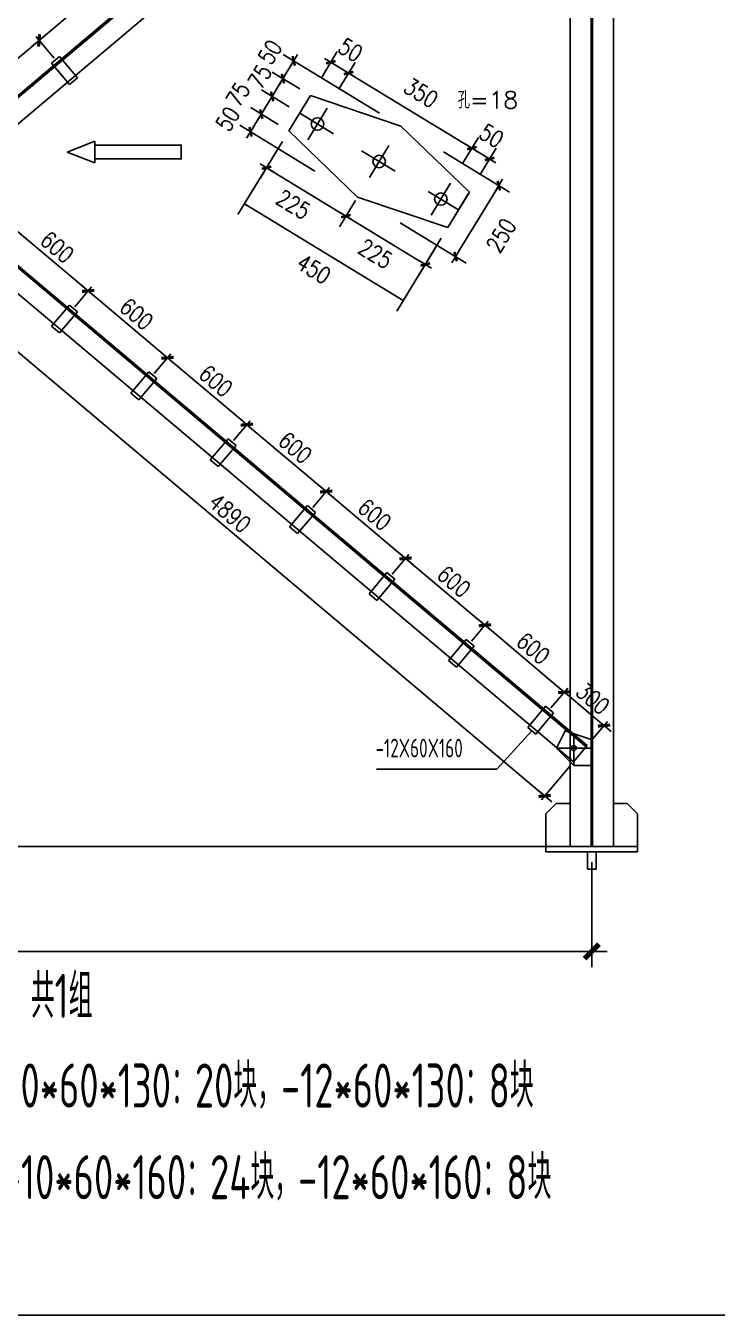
# Model space of a CAD drawing. Header units: millimetres. Extents: x 2451220 to 4527627, y -5186613 to -1639140.
# Drawn here: x 2551588 to 2555585, y -1753103 to -1745646 of the extents above; entities that cross this region are included whole.
import ezdxf
from ezdxf.enums import TextEntityAlignment as Align

# ---------------------------------------------------------------- set-up
doc = ezdxf.new("R2010")
doc.units = ezdxf.units.MM
doc.header["$LTSCALE"] = 1000
doc.header["$PDMODE"] = 34
doc.linetypes.add('CENTER', pattern=[50.8, 31.75, -6.35, 6.35, -6.35])
doc.layers.add('轴线层', color=1, linetype='CENTER', lineweight=15)
doc.layers.add('钢架', color=7, linetype='Continuous', lineweight=25)
doc.styles.add('DIM_FONT', font='simplex.shx', dxfattribs={"width": 0.8, "bigfont": 'hztxt.shx'})
doc.styles.add('hz', font='gbenor.shx', dxfattribs={"width": 0.75, "height": 100, "bigfont": 'gbcbig.shx'})
doc.styles.get("Standard").update_dxf_attribs({"font": 'txt', "bigfont": 'gbcbig.shx'})
doc.styles.add('TSSD_Label', font='Tssdeng.shx', dxfattribs={"width": 0.7, "bigfont": 'hztxt.shx'})
doc.dimstyles.get("Standard").update_dxf_attribs({"dimscale": 100, "dimtxt": 3.5, "dimasz": 1, "dimexe": 2.5, "dimexo": 3, "dimgap": 1.5, "dimtad": 1, "dimdec": 0, "dimzin": 0, "dimdsep": 46, "dimtxsty": 'Standard', "dimblk": 'ARCHTICK', "dimcen": 0.09, "dimadec": 0, "dimazin": 0, "dimtfac": 1, "dimtdec": 0, "dimtix": 1, "dimtmove": 2, "dimatfit": 3, "dimldrblk": 'ARCHTICK', "dimfxl": 1, "dimtolj": 1, "dimtzin": 0, "dimarcsym": 0})
doc.dimstyles.new('WGH(1)', dxfattribs={"dimscale": 1.2, "dimtxt": 100, "dimasz": 0.5, "dimexe": 75, "dimexo": 75, "dimgap": 75, "dimtad": 1, "dimdec": 0, "dimzin": 0, "dimdsep": 46, "dimtxsty": 'DIM_FONT', "dimblk1": '_DIMX', "dimblk2": '_DIMX', "dimsah": 1, "dimcen": 0.09, "dimclrd": 3, "dimclre": 3, "dimclrt": 7, "dimadec": 0, "dimazin": 0, "dimtfac": 1, "dimtdec": 0, "dimtix": 1, "dimtmove": 2, "dimatfit": 3, "dimldrblk": '_DIMX', "dimfxl": 1, "dimtolj": 1, "dimtzin": 0, "dimarcsym": 0})

# ---------------------------------------------------------------- blocks, each defined once
blk = doc.blocks.new('_DIMX')
blk.add_line((-150, 0), (150, 0))
at = {"const_width": 50}
blk.add_lwpolyline([(-70, -70), (70, 70)], dxfattribs=at)
blk = doc.blocks.new('*D2502')
at = {"color": 3, "lineweight": -2}
for p, q in [((2547059.4, -1750483.1), (2547059.4, -1751089.2)), ((2554859.4, -1750483.1), (2554859.4, -1751089.2)), ((2547060, -1750999.2), (2554858.8, -1750999.2))]:
    blk.add_line(p, q, dxfattribs=at)
at = {"layer": 'Defpoints', "color": 0}
for p in [(2547059.4, -1750393.1), (2554859.4, -1750393.1), (2554859.4, -1750999.2)]:
    blk.add_point(p, dxfattribs=at)
at = {"color": 3, "lineweight": -2, "xscale": 0.6, "yscale": 0.6, "zscale": 0.6, "rotation": 180}
blk.add_blockref('_DIMX', (2547059.4, -1750999.2), dxfattribs=at)
at = {"color": 3, "lineweight": -2, "xscale": 0.6, "yscale": 0.6, "zscale": 0.6}
blk.add_blockref('_DIMX', (2554859.4, -1750999.2), dxfattribs=at)
at = {"color": 7, "insert": (2550959.4, -1750849.2), "char_height": 120, "attachment_point": 5, "style": 'DIM_FONT'}
blk.add_mtext('\\A1;7800', dxfattribs=at)
blk = doc.blocks.new('*D2503')
at = {"color": 3, "lineweight": -2}
for p, q in [((2554740.4, -1743327.8), (2554319.1, -1742828)), ((2554338.2, -1742851.2), (2546670.3, -1749315.1)), ((2547072, -1749792.2), (2546650.7, -1749292.4))]:
    blk.add_line(p, q, dxfattribs=at)
at = {"layer": 'Defpoints', "color": 0}
for p in [(2554759.8, -1743350.7), (2546670, -1749315.4), (2547091.3, -1749815.2)]:
    blk.add_point(p, dxfattribs=at)
at = {"color": 3, "lineweight": -2, "xscale": 0.36, "yscale": 0.36, "zscale": 0.36}
for p, rotation in [((2554338.4, -1742850.9), 40.13064165766563), ((2546670, -1749315.4), 220.1306416576656)]:
    blk.add_blockref('_DIMX', p, dxfattribs=dict(at, rotation=rotation))
at = {"color": 7, "insert": (2551090.2, -1745401.9), "char_height": 96, "attachment_point": 5, "rotation": 40.13064, "style": 'DIM_FONT'}
blk.add_mtext('\\A1;10030', dxfattribs=at)
blk = doc.blocks.new('*D741')
at = {"color": 3, "lineweight": -2}
for p, q in [((2551206.8, -1746117.2), (2551665, -1745730.9)), ((2551752.2, -1745833.8), (2551645.9, -1745707.8)), ((2551293.4, -1746220.5), (2551187.1, -1746094.5))]:
    blk.add_line(p, q, dxfattribs=at)
at = {"layer": 'Defpoints', "color": 0}
for p in [(2551665.2, -1745730.7), (2551771.5, -1745856.8), (2551312.7, -1746243.5)]:
    blk.add_point(p, dxfattribs=at)
at = {"color": 3, "lineweight": -2, "xscale": 0.36, "yscale": 0.36, "zscale": 0.36}
for p, rotation in [((2551665.2, -1745730.7), 40.1306416554416), ((2551206.5, -1746117.4), 220.1306416554416)]:
    blk.add_blockref('_DIMX', p, dxfattribs=dict(at, rotation=rotation))
at = {"color": 7, "insert": (2551385.6, -1745864.4), "char_height": 96, "attachment_point": 5, "rotation": 40.13064, "style": 'DIM_FONT'}
blk.add_mtext('\\A1;600', dxfattribs=at)
blk = doc.blocks.new('*D742')
at = {"color": 3, "lineweight": -2}
for p, q in [((2551665.5, -1745730.5), (2552123.7, -1745344.2)), ((2552210.9, -1745447.1), (2552104.6, -1745321.1)), ((2551752.2, -1745833.8), (2551645.9, -1745707.8))]:
    blk.add_line(p, q, dxfattribs=at)
at = {"layer": 'Defpoints', "color": 0}
for p in [(2552124, -1745344), (2552230.2, -1745470), (2551771.5, -1745856.8)]:
    blk.add_point(p, dxfattribs=at)
at = {"color": 3, "lineweight": -2, "xscale": 0.36, "yscale": 0.36, "zscale": 0.36}
for p, rotation in [((2552124, -1745344), 40.1306416554416), ((2551665.2, -1745730.7), 220.1306416554416)]:
    blk.add_blockref('_DIMX', p, dxfattribs=dict(at, rotation=rotation))
at = {"color": 7, "insert": (2551844.3, -1745477.7), "char_height": 96, "attachment_point": 5, "rotation": 40.13064, "style": 'DIM_FONT'}
blk.add_mtext('\\A1;600', dxfattribs=at)
blk = doc.blocks.new('*D755')
at = {"color": 3, "lineweight": -2}
for p, q in [((2554623.9, -1749591.2), (2554720.3, -1749476.8)), ((2554930.1, -1749692.9), (2554701.3, -1749500)), ((2554853.2, -1749784.6), (2554949.7, -1749670.2))]:
    blk.add_line(p, q, dxfattribs=at)
at = {"layer": 'Defpoints', "color": 0}
for p in [(2554701, -1749499.7), (2554604.5, -1749614.2), (2554833.9, -1749807.5)]:
    blk.add_point(p, dxfattribs=at)
at = {"color": 3, "lineweight": -2, "xscale": 0.36, "yscale": 0.36, "zscale": 0.36}
for p, rotation in [((2554701, -1749499.7), 139.8693583420391), ((2554930.4, -1749693.1), 319.8693583420392)]:
    blk.add_blockref('_DIMX', p, dxfattribs=dict(at, rotation=rotation))
at = {"color": 7, "insert": (2554866, -1749536.8), "char_height": 96, "attachment_point": 5, "rotation": 319.86936, "style": 'DIM_FONT'}
blk.add_mtext('\\A1;300', dxfattribs=at)
blk = doc.blocks.new('*D756')
at = {"color": 3, "lineweight": -2}
for p, q in [((2554165.1, -1749204.5), (2554261.6, -1749090.1)), ((2554700.7, -1749499.5), (2554242.5, -1749113.2)), ((2554623.9, -1749591.2), (2554720.3, -1749476.8))]:
    blk.add_line(p, q, dxfattribs=at)
at = {"layer": 'Defpoints', "color": 0}
for p in [(2554242.3, -1749113), (2554145.8, -1749227.5), (2554604.5, -1749614.2)]:
    blk.add_point(p, dxfattribs=at)
at = {"color": 3, "lineweight": -2, "xscale": 0.36, "yscale": 0.36, "zscale": 0.36}
for p, rotation in [((2554242.3, -1749113), 139.8693583445584), ((2554701, -1749499.7), 319.8693583445584)]:
    blk.add_blockref('_DIMX', p, dxfattribs=dict(at, rotation=rotation))
at = {"color": 7, "insert": (2554521.9, -1749246.7), "char_height": 96, "attachment_point": 5, "rotation": 319.86936, "style": 'DIM_FONT'}
blk.add_mtext('\\A1;600', dxfattribs=at)
blk = doc.blocks.new('*D757')
at = {"color": 3, "lineweight": -2}
for p, q in [((2553706.4, -1748817.8), (2553802.9, -1748703.4)), ((2554242, -1749112.8), (2553783.8, -1748726.5)), ((2554165.1, -1749204.5), (2554261.6, -1749090.1))]:
    blk.add_line(p, q, dxfattribs=at)
at = {"layer": 'Defpoints', "color": 0}
for p in [(2553783.5, -1748726.3), (2553687, -1748840.7), (2554145.8, -1749227.5)]:
    blk.add_point(p, dxfattribs=at)
at = {"color": 3, "lineweight": -2, "xscale": 0.36, "yscale": 0.36, "zscale": 0.36}
for p, rotation in [((2553783.5, -1748726.3), 139.8693583445584), ((2554242.3, -1749113), 319.8693583445584)]:
    blk.add_blockref('_DIMX', p, dxfattribs=dict(at, rotation=rotation))
at = {"color": 7, "insert": (2554063.2, -1748860), "char_height": 96, "attachment_point": 5, "rotation": 319.86936, "style": 'DIM_FONT'}
blk.add_mtext('\\A1;600', dxfattribs=at)
blk = doc.blocks.new('*D758')
at = {"color": 3, "lineweight": -2}
for p, q in [((2553247.6, -1748431.1), (2553344.1, -1748316.6)), ((2553783.2, -1748726.1), (2553325, -1748339.8)), ((2553706.4, -1748817.8), (2553802.9, -1748703.4))]:
    blk.add_line(p, q, dxfattribs=at)
at = {"layer": 'Defpoints', "color": 0}
for p in [(2553324.8, -1748339.6), (2553228.3, -1748454), (2553687, -1748840.7)]:
    blk.add_point(p, dxfattribs=at)
at = {"color": 3, "lineweight": -2, "xscale": 0.36, "yscale": 0.36, "zscale": 0.36}
for p, rotation in [((2553324.8, -1748339.6), 139.8693583445584), ((2553783.5, -1748726.3), 319.8693583445584)]:
    blk.add_blockref('_DIMX', p, dxfattribs=dict(at, rotation=rotation))
at = {"color": 7, "insert": (2553604.4, -1748473.3), "char_height": 96, "attachment_point": 5, "rotation": 319.86936, "style": 'DIM_FONT'}
blk.add_mtext('\\A1;600', dxfattribs=at)
blk = doc.blocks.new('*D759')
at = {"color": 3, "lineweight": -2}
for p, q in [((2552788.9, -1748044.4), (2552885.4, -1747929.9)), ((2553324.5, -1748339.3), (2552866.3, -1747953.1)), ((2553247.6, -1748431.1), (2553344.1, -1748316.6))]:
    blk.add_line(p, q, dxfattribs=at)
at = {"layer": 'Defpoints', "color": 0}
for p in [(2552866, -1747952.9), (2552769.5, -1748067.3), (2553228.3, -1748454)]:
    blk.add_point(p, dxfattribs=at)
at = {"color": 3, "lineweight": -2, "xscale": 0.36, "yscale": 0.36, "zscale": 0.36}
for p, rotation in [((2552866, -1747952.9), 139.8693583445584), ((2553324.8, -1748339.6), 319.8693583445584)]:
    blk.add_blockref('_DIMX', p, dxfattribs=dict(at, rotation=rotation))
at = {"color": 7, "insert": (2553145.7, -1748086.6), "char_height": 96, "attachment_point": 5, "rotation": 319.86936, "style": 'DIM_FONT'}
blk.add_mtext('\\A1;600', dxfattribs=at)
blk = doc.blocks.new('*D760')
at = {"color": 3, "lineweight": -2}
for p, q in [((2552330.1, -1747657.6), (2552426.6, -1747543.2)), ((2552865.7, -1747952.6), (2552407.6, -1747566.4)), ((2552788.9, -1748044.4), (2552885.4, -1747929.9))]:
    blk.add_line(p, q, dxfattribs=at)
at = {"layer": 'Defpoints', "color": 0}
for p in [(2552407.3, -1747566.1), (2552310.8, -1747680.6), (2552769.5, -1748067.3)]:
    blk.add_point(p, dxfattribs=at)
at = {"color": 3, "lineweight": -2, "xscale": 0.36, "yscale": 0.36, "zscale": 0.36}
for p, rotation in [((2552407.3, -1747566.1), 139.8693583445584), ((2552866, -1747952.9), 319.8693583445584)]:
    blk.add_blockref('_DIMX', p, dxfattribs=dict(at, rotation=rotation))
at = {"color": 7, "insert": (2552686.9, -1747699.9), "char_height": 96, "attachment_point": 5, "rotation": 319.86936, "style": 'DIM_FONT'}
blk.add_mtext('\\A1;600', dxfattribs=at)
blk = doc.blocks.new('*D761')
at = {"color": 3, "lineweight": -2}
for p, q in [((2551871.4, -1747270.9), (2551967.9, -1747156.5)), ((2552407, -1747565.9), (2551948.8, -1747179.7)), ((2552330.1, -1747657.6), (2552426.6, -1747543.2))]:
    blk.add_line(p, q, dxfattribs=at)
at = {"layer": 'Defpoints', "color": 0}
for p in [(2551948.5, -1747179.4), (2551852.1, -1747293.9), (2552310.8, -1747680.6)]:
    blk.add_point(p, dxfattribs=at)
at = {"color": 3, "lineweight": -2, "xscale": 0.36, "yscale": 0.36, "zscale": 0.36}
for p, rotation in [((2551948.5, -1747179.4), 139.8693583445584), ((2552407.3, -1747566.1), 319.8693583445584)]:
    blk.add_blockref('_DIMX', p, dxfattribs=dict(at, rotation=rotation))
at = {"color": 7, "insert": (2552228.2, -1747313.1), "char_height": 96, "attachment_point": 5, "rotation": 319.86936, "style": 'DIM_FONT'}
blk.add_mtext('\\A1;600', dxfattribs=at)
blk = doc.blocks.new('*D762')
at = {"color": 3, "lineweight": -2}
for p, q in [((2551412.6, -1746884.2), (2551509.1, -1746769.8)), ((2551948.3, -1747179.2), (2551490.1, -1746792.9)), ((2551871.4, -1747270.9), (2551967.9, -1747156.5))]:
    blk.add_line(p, q, dxfattribs=at)
at = {"layer": 'Defpoints', "color": 0}
for p in [(2551489.8, -1746792.7), (2551393.3, -1746907.1), (2551852.1, -1747293.9)]:
    blk.add_point(p, dxfattribs=at)
at = {"color": 3, "lineweight": -2, "xscale": 0.36, "yscale": 0.36, "zscale": 0.36}
for p, rotation in [((2551489.8, -1746792.7), 139.8693583445584), ((2551948.5, -1747179.4), 319.8693583445584)]:
    blk.add_blockref('_DIMX', p, dxfattribs=dict(at, rotation=rotation))
at = {"color": 7, "insert": (2551769.4, -1746926.4), "char_height": 96, "attachment_point": 5, "rotation": 319.86936, "style": 'DIM_FONT'}
blk.add_mtext('\\A1;600', dxfattribs=at)
blk = doc.blocks.new('*D2509')
at = {"color": 3, "lineweight": -2}
for p, q in [((2550995.3, -1746774.4), (2550829.4, -1746971.2)), ((2550849, -1746948.5), (2554587.1, -1750099.7)), ((2554734, -1749926), (2554568.1, -1750122.9))]:
    blk.add_line(p, q, dxfattribs=at)
at = {"layer": 'Defpoints', "color": 0}
for p in [(2551014.7, -1746751.5), (2554753.3, -1749903.1), (2554587.4, -1750099.9)]:
    blk.add_point(p, dxfattribs=at)
at = {"color": 3, "lineweight": -2, "xscale": 0.36, "yscale": 0.36, "zscale": 0.36}
for p, rotation in [((2550848.8, -1746948.3), 139.8693583423257), ((2554587.4, -1750099.9), 319.8693583423257)]:
    blk.add_blockref('_DIMX', p, dxfattribs=dict(at, rotation=rotation))
at = {"color": 7, "insert": (2552768.4, -1748464.5), "char_height": 96, "attachment_point": 5, "rotation": 319.86936, "style": 'DIM_FONT'}
blk.add_mtext('\\A1;4890', dxfattribs=at)

msp = doc.modelspace()

# ---------------------------------------------------------------- linework, layer by layer
for p, q in [((2554734.4, -1750393.1), (2554734.4, -1739673.2)), ((2554855.4, -1750393.1), (2554855.4, -1739673.2)), ((2554859.4, -1750393.1), (2554859.4, -1739673.2)), ((2554859.4, -1750393.1), (2554859.4, -1739673.2)), ((2554863.4, -1750393.1), (2554863.4, -1739673.2)), ((2554984.4, -1750393.1), (2554984.4, -1739673.2)), ((2547084.9, -1749807.5), (2554753.3, -1743343.1)), ((2547091.3, -1749815.2), (2554759.8, -1743350.7)), ((2547165.4, -1749903.1), (2554833.9, -1743438.7)), ((2551737.3, -1745862.7), (2551783.1, -1745824)), ((2551783.1, -1745824), (2551886.3, -1745946.4)), ((2551737.3, -1745862.7), (2551840.4, -1745985.1)), ((2551840.4, -1745985.1), (2551886.3, -1745946.4)), ((2553218.2, -1746306.5), (2553330.6, -1746122.1)), ((2551827.5, -1746376.3), (2551987.6, -1746314)), ((2551987.6, -1746314), (2551987.6, -1746438.6)), ((2553574.3, -1746523.5), (2553686.7, -1746339)), ((2551827.5, -1746376.3), (2551987.6, -1746438.6)), ((2554043.3, -1746556.3), (2553930.9, -1746740.7)), ((2554145.7, -1746618.7), (2554033.3, -1746803.2)), ((2554827.5, -1749815.2), (2551088.8, -1746663.5)), ((2554833.9, -1749807.5), (2551095.2, -1746655.9)), ((2554753.3, -1749903.1), (2551014.7, -1746751.5)), ((2551737.3, -1747383.5), (2551840.4, -1747261.1)), ((2551783.1, -1747422.1), (2551886.3, -1747299.8)), ((2551886.3, -1747299.8), (2551840.4, -1747261.1)), ((2551783.1, -1747422.1), (2551737.3, -1747383.5)), ((2552196, -1747770.2), (2552299.1, -1747647.9)), ((2552241.9, -1747808.9), (2552345, -1747686.5)), ((2552345, -1747686.5), (2552299.1, -1747647.9)), ((2552241.9, -1747808.9), (2552196, -1747770.2)), ((2552654.8, -1748156.9), (2552757.9, -1748034.6)), ((2552803.8, -1748073.3), (2552757.9, -1748034.6)), ((2552700.6, -1748195.6), (2552803.8, -1748073.3)), ((2552700.6, -1748195.6), (2552654.8, -1748156.9)), ((2553113.5, -1748543.6), (2553216.6, -1748421.3)), ((2553262.5, -1748460), (2553216.6, -1748421.3)), ((2553159.4, -1748582.3), (2553262.5, -1748460)), ((2553159.4, -1748582.3), (2553113.5, -1748543.6)), ((2553572.3, -1748930.4), (2553675.4, -1748808)), ((2553721.3, -1748846.7), (2553675.4, -1748808)), ((2553618.1, -1748969), (2553721.3, -1748846.7)), ((2553618.1, -1748969), (2553572.3, -1748930.4)), ((2554031, -1749317.1), (2554134.1, -1749194.7)), ((2554076.9, -1749355.7), (2554180, -1749233.4)), ((2554180, -1749233.4), (2554134.1, -1749194.7)), ((2554076.9, -1749355.7), (2554031, -1749317.1)), ((2554489.7, -1749703.8), (2554592.9, -1749581.5)), ((2554535.6, -1749742.5), (2554638.7, -1749620.1)), ((2554638.7, -1749620.1), (2554592.9, -1749581.5)), ((2554535.6, -1749742.5), (2554489.7, -1749703.8)), ((2554310.7, -1749944.8), (2554512.7, -1749723.1)), ((2554705.4, -1749723.1), (2554655.4, -1749823.1)), ((2554855.4, -1749773.1), (2554705.4, -1749723.1)), ((2554755.4, -1749923.1), (2554755.4, -1749739.8)), ((2554855.4, -1749823.1), (2554655.4, -1749823.1)), ((2554755.4, -1749923.1), (2554655.4, -1749823.1)), ((2554833.9, -1749807.5), (2554753.3, -1749903.1)), ((2554755.4, -1749923.1), (2554855.4, -1749923.1)), ((2553615.1, -1749944.8), (2554310.7, -1749944.8)), ((2554594.4, -1750203.1), (2554654.4, -1750143.1)), ((2554654.4, -1750143.1), (2554734.4, -1750143.1)), ((2555064.4, -1750143.1), (2554984.4, -1750143.1)), ((2555124.4, -1750203.1), (2555064.4, -1750143.1)), ((2554594.4, -1750203.1), (2554594.4, -1750393.1)), ((2555124.4, -1750203.1), (2555124.4, -1750393.1)), ((2554859.4, -1750393.1), (2547059.4, -1750393.1)), ((2554594.4, -1750423.1), (2554594.4, -1750393.1)), ((2555124.4, -1750393.1), (2554594.4, -1750393.1)), ((2554594.4, -1750423.1), (2554594.4, -1750393.1)), ((2555124.4, -1750423.1), (2554594.4, -1750423.1)), ((2554834.4, -1750423.1), (2554834.4, -1750523.1)), ((2554884.4, -1750423.1), (2554884.4, -1750523.1)), ((2555124.4, -1750423.1), (2555124.4, -1750393.1)), ((2554884.4, -1750523.1), (2554834.4, -1750523.1))]:
    msp.add_line(p, q)
at = {"color": 3}
for p, q in [((2553632.6, -1746151.5), (2553075.5, -1745812.1)), ((2553296.8, -1745946.9), (2553388.9, -1745795.7)), ((2553074.6, -1745952.1), (2553137, -1745849.6)), ((2553137.2, -1745849.3), (2553137.3, -1745849.1)), ((2553351.2, -1745857), (2553351, -1745856.9)), ((2553351.5, -1745857.2), (2553453.9, -1745919.6)), ((2553399.3, -1746009.4), (2553491.4, -1745858.1)), ((2553399.3, -1746009.4), (2553491.4, -1745858.1)), ((2553012.1, -1746054.5), (2553074.6, -1745952.1)), ((2553172.9, -1746011.9), (2553013.1, -1745914.6)), ((2553111.4, -1745974.5), (2553013.1, -1745914.6)), ((2553074.4, -1745952.3), (2553074.3, -1745952.5)), ((2553074.7, -1745951.8), (2553074.9, -1745951.6)), ((2553454.2, -1745919.8), (2553454.4, -1745919.9)), ((2553454.2, -1745919.8), (2554166.4, -1746353.7)), ((2553110.4, -1746114.4), (2552950.7, -1746017.1)), ((2553110.4, -1746114.4), (2552950.7, -1746017.1)), ((2553048, -1746216.9), (2552888.2, -1746119.5)), ((2552949.7, -1746157), (2553012.1, -1746054.5)), ((2553012, -1746054.8), (2553011.8, -1746055)), ((2553012.3, -1746054.3), (2553012.4, -1746054)), ((2552949.7, -1746157), (2552887.3, -1746259.5)), ((2553259.9, -1746486.5), (2552825.8, -1746222)), ((2553072, -1746315.8), (2552814.7, -1746738.2)), ((2554111.9, -1746443.6), (2554204.1, -1746292.3)), ((2554111.9, -1746443.6), (2554204.1, -1746292.3)), ((2553034.5, -1746377.3), (2552942.3, -1746528.7)), ((2554001.7, -1746376.1), (2554383.6, -1746608.5)), ((2554166.4, -1746353.7), (2554166.1, -1746353.5)), ((2554166.6, -1746353.8), (2554269.1, -1746416.3)), ((2554214.4, -1746506), (2554306.5, -1746354.8)), ((2554269.3, -1746416.4), (2554269.6, -1746416.6)), ((2552980, -1746467.4), (2553438.2, -1746746.7)), ((2554321.9, -1746571.3), (2554072.8, -1746980.9)), ((2552852.4, -1746676.8), (2553769.5, -1747235.6)), ((2553493.3, -1746656.9), (2553401, -1746808.3)), ((2553493.3, -1746656.9), (2553401, -1746808.3)), ((2553438.7, -1746747), (2553897.1, -1747026.3)), ((2553752.2, -1746786.2), (2554134.1, -1747018.5)), ((2553989.6, -1746874.9), (2553732.3, -1747297.2)), ((2553952.2, -1746936.4), (2553859.8, -1747087.9))]:
    msp.add_line(p, q, dxfattribs=at)
at = {"color": 1}
for p, q in [((2553109.5, -1746254.3), (2553234.4, -1746049.4)), ((2553755.6, -1746226.5), (2553234.4, -1746049.4)), ((2553171.9, -1746151.9), (2553366.8, -1746270.6)), ((2553109.5, -1746254.3), (2553506.1, -1746636.5)), ((2554152, -1746608.5), (2553755.6, -1746226.5)), ((2553528, -1746368.8), (2553722.9, -1746487.6)), ((2553506.1, -1746636.5), (2554027.1, -1746813.4)), ((2553913.5, -1746603.7), (2554089.5, -1746711)), ((2554027.1, -1746813.4), (2554152, -1746608.5))]:
    msp.add_line(p, q, dxfattribs=at)
msp.add_lwpolyline([(2564636.6, -1753102.7), (2545883.9, -1753102.7), (2545883.9, -1738493.1), (2564636.6, -1738493.1)], close=True)
msp.add_lwpolyline([(2551987.6, -1746336.3), (2552486.8, -1746336.3), (2552486.8, -1746416.3), (2551987.6, -1746416.3)])
for centre in [(2553274.4, -1746214.3), (2553630.5, -1746431.3), (2553987.1, -1746648.5)]:
    msp.add_circle(centre, 36, dxfattribs=at)
msp.add_circle((2554755.4, -1749823.1), 15)

# ---------------------------------------------------------------- block references
at = {"color": 3, "yscale": 0.2880000001750886, "zscale": 0.288}
for p, xscale, rotation in [((2553137, -1745849.6), 0.2880000004254469, 238.6472382933256), ((2553351.5, -1745857.2), 0.2879999997854952, 328.6472383242373), ((2553074.6, -1745952.1), 0.2880000004254469, 238.6472382933256), ((2553074.6, -1745952.1), 0.2880000004254469, 58.64723829332556), ((2553453.9, -1745919.6), 0.2879999997854952, 148.6472383242373), ((2553453.9, -1745919.6), 0.2879999997854952, 148.6472383242373), ((2553012.1, -1746054.5), 0.2880000004254469, 238.6472382933256), ((2553012.1, -1746054.5), 0.2880000004254469, 58.64723829332556), ((2552949.7, -1746157), 0.2880000004254469, 58.64723829332556), ((2552949.7, -1746157), 0.2880000004254469, 238.6472382933256), ((2552887.3, -1746259.5), 0.2880000004254469, 58.64723829332556), ((2554166.6, -1746353.8), 0.2879999997854952, 328.6472383242373), ((2554166.6, -1746353.8), 0.2879999997854952, 328.6472383242373), ((2552979.7, -1746467.2), 0.2880000000817526, 148.6408653359694), ((2554269.1, -1746416.3), 0.2879999997854952, 148.6472383242373), ((2554322.1, -1746571), 0.2880000000420265, 58.68771909735014), ((2553438.5, -1746746.8), 0.287999999684114, 328.6408652877592), ((2553438.5, -1746746.8), 0.2880000000817526, 148.6408653359694), ((2554072.6, -1746981.1), 0.2880000000420265, 238.6877190973501), ((2553897.1, -1747026.3), 0.287999999684114, 328.6408652877592)]:
    msp.add_blockref('_DIMX', p, dxfattribs=dict(at, xscale=xscale, rotation=rotation))

# ---------------------------------------------------------------- texts
at = {"style": 'TSSD_Label', "width": 0.7}
msp.add_text('-12X60X160', height=108.12, dxfattribs=at).set_placement((2553609.6, -1749823.1), align=Align.MIDDLE_LEFT)
at = {"color": 7, "char_height": 96, "attachment_point": 5, "style": 'DIM_FONT'}
for s, insert, rotation in [('\\A1;50', (2553000.2, -1745798.6), 58.64724), ('\\A1;50', (2553465.1, -1745785.9), 328.64724), ('\\A1;75', (2552940.9, -1745940.9), 58.64724), ('\\A1;75', (2552815.4, -1746043.2), 58.64724), ('\\A1;350', (2553872.7, -1746034.2), 328.64724), ('\\A1;50', (2552756.1, -1746185.5), 58.64724), ('\\A1;50', (2554280.3, -1746282.6), 328.64724), ('\\A1;225', (2553134.8, -1746679.4), 328.64087), ('\\A1;250', (2554335.8, -1746859.1), 58.68772), ('\\A1;225', (2553609.5, -1746964.9), 328.64087), ('\\A1;450', (2553252.7, -1747053.3), 328.64724)]:
    msp.add_mtext(s, dxfattribs=dict(at, insert=insert, rotation=rotation))
at = {"layer": '轴线层', "color": 4, "lineweight": -3}
msp.add_text('孔=18', height=98, dxfattribs=at).set_placement((2554085.2, -1746124.1))
at = {"layer": '钢架', "lineweight": 13, "attachment_point": 1, "style": 'hz'}
for s, insert, char_height, own_width in [('共1组', (2551617, -1751129.4), 254.9, 864.76), ('上柱撑：角钢L100*7：8282*2支,  3966*4支,  钢板-10*60*130：20块，-12*60*130：8块  ', (2547284.6, -1751647.1), 254.898, 7768.998), ('下柱撑：角钢L125*8：10030*2支,  4890*4支,  钢板-10*60*160：24块，-12*60*160：8块  ', (2547284.6, -1752177), 254.898, 7768.998)]:
    msp.add_mtext_dynamic_manual_height_columns(s, width=1139.904, gutter_width=12.5, heights=[0], dxfattribs=dict(at, insert=insert, char_height=char_height)).dxf.set("width", own_width)

# ---------------------------------------------------------------- dimensions: what is measured, and where the dimension line sits
dim = msp.add_linear_dim(base=(2546670, -1749315.4), p1=(2554759.8, -1743350.7), p2=(2547091.3, -1749815.2), angle=220.13064, dimstyle='Standard', override={"dimscale": 1.2, "dimtxt": 80, "dimasz": 0.3, "dimexe": 25, "dimexo": 25, "dimgap": 25, "dimtxsty": 'DIM_FONT', "dimblk1": '_DIMX', "dimblk2": '_DIMX', "dimsah": 1, "dimclrd": 3, "dimclre": 3, "dimclrt": 7, "dimldrblk": '_DIMX'})
dim.commit()
dim.dimension.update_dxf_attribs({"geometry": '*D2503', "text_midpoint": (2551090.2, -1745401.9), "dimtype": 161})
for base, p1, p2, angle, picture, middle in [((2552124, -1745344), (2551771.5, -1745856.8), (2552230.2, -1745470), 220.13064, '*D742', (2551844.3, -1745477.7)), ((2551665.2, -1745730.7), (2551312.7, -1746243.5), (2551771.5, -1745856.8), 220.13064, '*D741', (2551385.6, -1745864.4)), ((2551489.8, -1746792.7), (2551852.1, -1747293.9), (2551393.3, -1746907.1), 319.86936, '*D762', (2551769.4, -1746926.4)), ((2551948.5, -1747179.4), (2552310.8, -1747680.6), (2551852.1, -1747293.9), 319.86936, '*D761', (2552228.2, -1747313.1)), ((2552407.3, -1747566.1), (2552769.5, -1748067.3), (2552310.8, -1747680.6), 319.86936, '*D760', (2552686.9, -1747699.9)), ((2552866, -1747952.9), (2553228.3, -1748454), (2552769.5, -1748067.3), 319.86936, '*D759', (2553145.7, -1748086.6)), ((2553324.8, -1748339.6), (2553687, -1748840.7), (2553228.3, -1748454), 319.86936, '*D758', (2553604.4, -1748473.3)), ((2553783.5, -1748726.3), (2554145.8, -1749227.5), (2553687, -1748840.7), 319.86936, '*D757', (2554063.2, -1748860)), ((2554242.3, -1749113), (2554604.5, -1749614.2), (2554145.8, -1749227.5), 319.86936, '*D756', (2554521.9, -1749246.7))]:
    dim = msp.add_linear_dim(base=base, p1=p1, p2=p2, angle=angle, dimstyle='Standard', override={"dimscale": 1.2, "dimtxt": 80, "dimasz": 0.3, "dimexe": 25, "dimexo": 25, "dimgap": 25, "dimtxsty": 'DIM_FONT', "dimblk1": '_DIMX', "dimblk2": '_DIMX', "dimsah": 1, "dimclrd": 3, "dimclre": 3, "dimclrt": 7, "dimldrblk": '_DIMX'})
    dim.commit()
    dim.dimension.update_dxf_attribs({"geometry": picture, "text_midpoint": middle})
for p1, p2, distance, picture, middle in [((2551014.7, -1746751.5), (2554753.3, -1749903.1), -257.4, '*D2509', (2552768.4, -1748464.5)), ((2554833.9, -1749807.5), (2554604.5, -1749614.2), -149.7, '*D755', (2554866, -1749536.8))]:
    dim = msp.add_aligned_dim(p1=p1, p2=p2, distance=distance, dimstyle='Standard', override={"dimscale": 1.2, "dimtxt": 80, "dimasz": 0.3, "dimexe": 25, "dimexo": 25, "dimgap": 25, "dimtxsty": 'DIM_FONT', "dimblk1": '_DIMX', "dimblk2": '_DIMX', "dimsah": 1, "dimclrd": 3, "dimclre": 3, "dimclrt": 7, "dimldrblk": '_DIMX'})
    dim.commit()
    dim.dimension.update_dxf_attribs({"geometry": picture, "text_midpoint": middle})
dim = msp.add_linear_dim(base=(2554859.4, -1750999.2), p1=(2547059.4, -1750393.1), p2=(2554859.4, -1750393.1), dimstyle='WGH(1)')
dim.commit()
dim.dimension.update_dxf_attribs({"geometry": '*D2502', "text_midpoint": (2550959.4, -1750849.2)})

doc.saveas('drawing.dxf')
